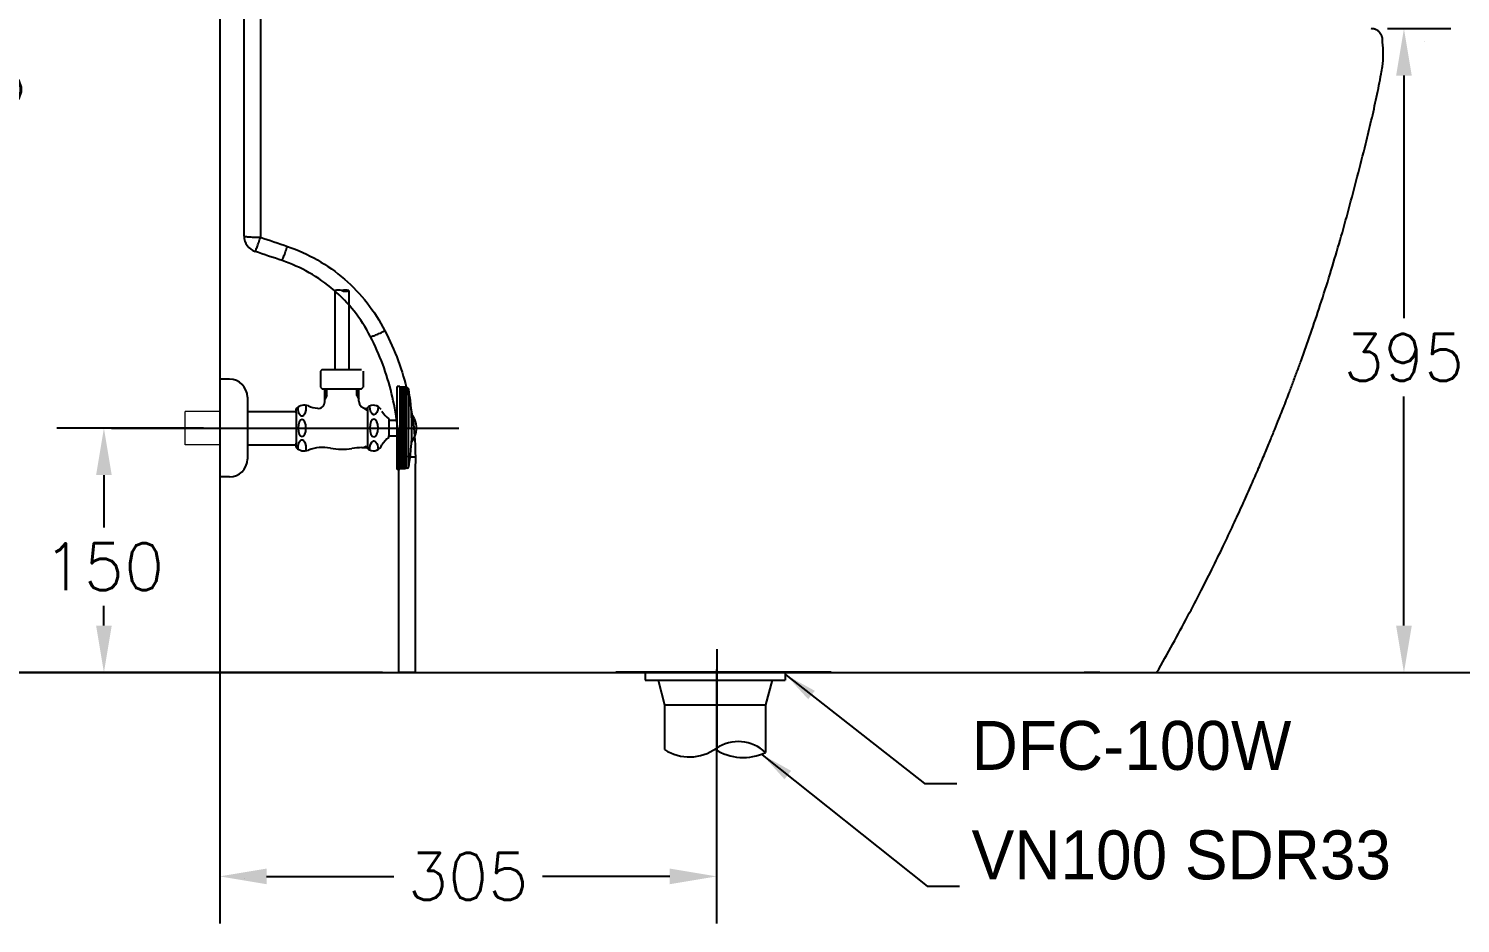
# Model space of a CAD drawing. Extents: x 60782 to 63207, y 58098 to 61529.
# Drawn here: x 61253 to 62131, y 58868 to 59417 of the extents above; entities that cross this region are included whole.
import ezdxf

# ---------------------------------------------------------------- set-up
doc = ezdxf.new("R2010")
doc.units = 0
doc.header["$MEASUREMENT"] = 0
doc.linetypes.add('AM_ISO08W050', pattern=[18, 12, -1.5, 3, -1.5])
doc.layers.get('0').update_dxf_attribs({"linetype": 'CONTINUOUS'})
doc.layers.get('Defpoints').update_dxf_attribs({"linetype": 'CONTINUOUS'})
for name, color, linetype in [('11', 7, 'CONTINUOUS'), ('4', 3, 'CONTINUOUS'), ('Dim', 4, 'CONTINUOUS'), ('MAIN', 7, 'CONTINUOUS')]:
    doc.layers.add(name, color=color, linetype=linetype)
for name, color, linetype, lineweight in [('AM_4', 40, 'CONTINUOUS', 13), ('AM_6', 2, 'CONTINUOUS', 30), ('AM_7', 4, 'AM_ISO08W050', 0)]:
    doc.layers.add(name, color=color, linetype=linetype, lineweight=lineweight)
doc.styles.add('h', font='', dxfattribs={"height": 30})
doc.styles.get("Standard").update_dxf_attribs({"font": 'txt.shx', "bigfont": 'ghs.shx'})
doc.styles.get('h').set_extended_font_data('Haansoft Batang')
doc.dimstyles.new('SERIM', dxfattribs={"dimscale": 10, "dimtxt": 3, "dimasz": 2, "dimexe": 1, "dimexo": 1.5, "dimgap": 1, "dimtad": 1, "dimtoh": 1, "dimdec": 0, "dimdsep": 46, "dimtxsty": 'h', "dimcen": -0.3, "dimclrt": 2, "dimadec": 0, "dimazin": 0, "dimtfac": 1, "dimtdec": 0, "dimtmove": 1, "dimatfit": 3, "dimfxl": 0, "dimtolj": 1, "dimtzin": 0, "dimarcsym": 0})
doc.dimstyles.get("Standard").update_dxf_attribs({"dimtxt": 0.18, "dimasz": 0.18, "dimexe": 0.18, "dimexo": 0.0625, "dimgap": 0.09, "dimtad": 0, "dimtih": 1, "dimtoh": 1, "dimdec": 4, "dimzin": 0, "dimdsep": 46, "dimtxsty": 'Standard', "dimcen": 0.09, "dimadec": 0, "dimazin": 0, "dimtfac": 1, "dimtdec": 4, "dimtofl": 0, "dimtmove": 0, "dimatfit": 0, "dimfxl": 0, "dimtolj": 1, "dimtzin": 0, "dimarcsym": 0})

# ---------------------------------------------------------------- blocks, each defined once
blk = doc.blocks.new('*D7')
at = {"layer": 'Defpoints', "color": 0}
for p in [(61298.72, 59172), (61369.77, 59172), (61369.77, 59022)]:
    blk.add_point(p, dxfattribs=at)
at = {"layer": 'Dim', "color": 0, "lineweight": -2}
for p, q in [((61359.77, 59172), (61269.92, 59172)), ((61298.72, 59143.2), (61298.72, 59111)), ((61298.72, 59050.8), (61298.72, 59063)), ((61359.77, 59022), (61269.92, 59022))]:
    blk.add_line(p, q, dxfattribs=at)
at = {"layer": 'Dim', "color": 0}
for points in [[(61293.92, 59143.2), (61303.52, 59143.2), (61298.72, 59172)], [(61293.92, 59050.8), (61303.52, 59050.8), (61298.72, 59022)]]:
    blk.add_solid(points, dxfattribs=at)
at = {"layer": 'Dim', "color": 0, "insert": (61298.72, 59087), "char_height": 28.8, "attachment_point": 5}
blk.add_mtext('\\A1;150', dxfattribs=at)
blk = doc.blocks.new('*D8')
at = {"layer": 'Defpoints', "color": 0}
for p in [(61369.77, 59034), (61674.77, 59034), (61674.77, 58897)]:
    blk.add_point(p, dxfattribs=at)
at = {"layer": 'Dim', "color": 0, "lineweight": -2}
for p, q in [((61369.77, 59024), (61369.77, 58868.2)), ((61674.77, 59024), (61674.77, 58868.2)), ((61398.57, 58897), (61476.67, 58897)), ((61645.97, 58897), (61567.87, 58897))]:
    blk.add_line(p, q, dxfattribs=at)
at = {"layer": 'Dim', "color": 0}
for points in [[(61398.57, 58901.8), (61398.57, 58892.2), (61369.77, 58897)], [(61645.97, 58901.8), (61645.97, 58892.2), (61674.77, 58897)]]:
    blk.add_solid(points, dxfattribs=at)
at = {"layer": 'Dim', "color": 0, "insert": (61522.27, 58897), "char_height": 28.8, "attachment_point": 5}
blk.add_mtext('\\A1;305', dxfattribs=at)
blk = doc.blocks.new('*D11')
at = {"layer": 'Defpoints', "color": 0}
for p in [(62076.54, 59417), (62076.54, 59022), (62096.6, 59022)]:
    blk.add_point(p, dxfattribs=at)
at = {"layer": 'Dim', "color": 0, "lineweight": -2}
for p, q in [((62086.54, 59417), (62125.4, 59417)), ((62096.6, 59388.2), (62096.6, 59239.35)), ((62096.6, 59050.8), (62096.6, 59191.35)), ((62086.54, 59022), (62125.4, 59022))]:
    blk.add_line(p, q, dxfattribs=at)
at = {"layer": 'Dim', "color": 0}
for points in [[(62091.8, 59388.2), (62101.4, 59388.2), (62096.6, 59417)], [(62091.8, 59050.8), (62101.4, 59050.8), (62096.6, 59022)]]:
    blk.add_solid(points, dxfattribs=at)
at = {"layer": 'Dim', "color": 0, "insert": (62096.6, 59215.35), "char_height": 28.8, "attachment_point": 5}
blk.add_mtext('\\A1;395', dxfattribs=at)
blk = doc.blocks.new('*D12')
at = {"layer": 'Defpoints', "color": 0}
for p in [(61459, 59746.99), (61214.3, 59022), (61479.77, 59022)]:
    blk.add_point(p, dxfattribs=at)
at = {"layer": 'Dim', "color": 0, "lineweight": -2}
for p, q in [((61449, 59746.99), (61185.5, 59746.99)), ((61214.3, 59718.19), (61214.3, 59408.49)), ((61214.3, 59050.8), (61214.3, 59360.49)), ((61469.77, 59022), (61185.5, 59022))]:
    blk.add_line(p, q, dxfattribs=at)
at = {"layer": 'Dim', "color": 0}
for points in [[(61209.5, 59718.19), (61219.1, 59718.19), (61214.3, 59746.99)], [(61209.5, 59050.8), (61219.1, 59050.8), (61214.3, 59022)]]:
    blk.add_solid(points, dxfattribs=at)
at = {"layer": 'Dim', "color": 0, "insert": (61214.3, 59384.49), "char_height": 28.8, "attachment_point": 5}
blk.add_mtext('\\A1;725', dxfattribs=at)

msp = doc.modelspace()

# ---------------------------------------------------------------- linework, layer by layer
at = {"color": 0, "linetype": 'ByBlock', "lineweight": -3, "ltscale": 20}
msp.add_line((61303.42, 59172), (61516.5, 59172), dxfattribs=at)
at = {"color": 0, "linetype": 'ByBlock', "lineweight": -3}
msp.add_open_spline([(61416.77, 59182.12), (61416.74, 59182.23), (61416.72, 59182.33), (61416.72, 59182.44)], degree=3, dxfattribs=at)
at = {"layer": '11', "color": 7}
msp.add_arc((61394.77, 59289.8), 10, 179.99974, 251.36096, dxfattribs=at)
for points, knots in [([(61384.77, 59289.8), (61384.77, 59306.45), (61384.77, 59323.12), (61384.77, 59356.46), (61384.77, 59373.14), (61384.77, 59423.17), (61384.77, 59456.52), (61384.77, 59556.59), (61384.77, 59623.29), (61384.77, 59693)], [0, 0, 0, 0, 0.125, 0.125, 0.25, 0.25, 0.5, 0.5, 1, 1, 1, 1]), ([(61394.72, 59693.01), (61394.69, 59623.18), (61394.69, 59556.34), (61394.73, 59456.1), (61394.75, 59422.68), (61394.79, 59372.56), (61394.81, 59355.86), (61394.83, 59322.46), (61394.84, 59305.76), (61394.84, 59289.07)], [0, 0, 0, 0, 0.5, 0.5, 0.75, 0.75, 0.875, 0.875, 1, 1, 1, 1]), ([(61944.83, 59022), (61948.18, 59027.85), (61954.61, 59039.26), (61963.69, 59056.03), (61971.98, 59071.9), (61979.51, 59086.85), (61986.33, 59100.85), (61992.48, 59113.88), (61998, 59125.92), (62002.92, 59136.95), (62007.26, 59146.96), (62011.07, 59155.94), (62014.36, 59163.87), (62017.24, 59170.96), (62019.7, 59177.1), (62021.72, 59182.2), (62023.04, 59185.59), (62023.82, 59187.6), (62024.21, 59188.6), (62024.48, 59189.32), (62024.75, 59190.03), (62025.25, 59191.32), (62026.1, 59193.54), (62027.24, 59196.53), (62028.47, 59199.82), (62029.72, 59203.15), (62030.96, 59206.51), (62032.21, 59209.9), (62034.16, 59215.27), (62036.8, 59222.65), (62041.02, 59234.78), (62046.17, 59250.19), (62051.98, 59268.6), (62057.55, 59287.5), (62062.85, 59306.58), (62068.06, 59326.32), (62072.68, 59344.38), (62076.65, 59360.66), (62079.83, 59374.93), (62082.11, 59386), (62083.15, 59392.3), (62083.39, 59393.81)], [0, 0, 0, 0, 0.050754, 0.098594, 0.143516, 0.185515, 0.224589, 0.260738, 0.293962, 0.324262, 0.35164, 0.376099, 0.397644, 0.416277, 0.43369, 0.44745, 0.457557, 0.461053, 0.463738, 0.465609, 0.466867, 0.469404, 0.476044, 0.484728, 0.493534, 0.502456, 0.511486, 0.520541, 0.529599, 0.554519, 0.579486, 0.62634, 0.676776, 0.724779, 0.774627, 0.825818, 0.878445, 0.914942, 0.951954, 0.988491, 1, 1, 1, 1]), ([(61411.32, 59283.47), (61417.79, 59281.27), (61423.93, 59278.48), (61435.6, 59271.79), (61441.19, 59267.83), (61451.42, 59258.97), (61456.05, 59254.1), (61464.37, 59243.52), (61468.07, 59237.77), (61471.17, 59231.73)], [0, 0, 0, 0, 0.25, 0.25, 0.5, 0.5, 0.75, 0.75, 1, 1, 1, 1]), ([(61462.2, 59228.28), (61459.39, 59233.72), (61456.04, 59238.89), (61448.5, 59248.4), (61444.31, 59252.78), (61435.04, 59260.74), (61430, 59264.29), (61419.44, 59270.29), (61413.89, 59272.79), (61408.05, 59274.76)], [0, 0, 0, 0, 0.25, 0.25, 0.5, 0.5, 0.75, 0.75, 1, 1, 1, 1]), ([(61479.77, 59156.1), (61479.77, 59168.63), (61478.25, 59181.19), (61472.36, 59205.37), (61468.02, 59217.04), (61462.2, 59228.28)], [0, 0, 0, 0, 0.5, 0.5, 1, 1, 1, 1]), ([(61471.17, 59231.73), (61477.36, 59219.69), (61481.98, 59207.18), (61488.24, 59181.28), (61489.85, 59167.83), (61489.85, 59154.41)], [0, 0, 0, 0, 0.5, 0.5, 1, 1, 1, 1]), ([(61479.77, 59022), (61479.77, 59044.11), (61479.77, 59066.33), (61479.77, 59111.04), (61479.77, 59133.51), (61479.77, 59156.1)], [0, 0, 0, 0, 0.5, 0.5, 1, 1, 1, 1]), ([(61489.76, 59022), (61487.07, 59022), (61484.46, 59022), (61480.81, 59022), (61479.77, 59022), (61479.77, 59022)], [0, 0, 0, 0, 0.5, 0.5, 1, 1, 1, 1]), ([(61489.76, 59022), (61498.81, 59022), (61518.87, 59022), (61549.91, 59022), (61583.13, 59022), (61615.89, 59022), (61649.11, 59022), (61681.87, 59022), (61714.87, 59022), (61747.66, 59022), (61780.53, 59022), (61813.09, 59022), (61844.46, 59022), (61874.86, 59022), (61903.93, 59022), (61926.86, 59022), (61941.47, 59022), (61944.82, 59022), (61944.83, 59022), (61944.83, 59022)], [0, 0, 0, 0, 0.0519, 0.115106, 0.178312, 0.241518, 0.304724, 0.36793, 0.431136, 0.494341, 0.557547, 0.620753, 0.683959, 0.747165, 0.810371, 0.873577, 0.936783, 0.999989, 1, 1, 1, 1]), ([(61494.77, 59022), (61515.43, 59022), (61536.09, 59022), (61577.37, 59022), (61597.99, 59022), (61639.22, 59022), (61659.82, 59022), (61690.69, 59022), (61700.98, 59022), (61721.55, 59022), (61731.83, 59022), (61752.37, 59022), (61762.65, 59022), (61783.1, 59022), (61793.3, 59022), (61813.35, 59022), (61823.19, 59022), (61842.51, 59022), (61851.98, 59022), (61870.63, 59022), (61879.93, 59022), (61892.5, 59022), (61896.45, 59022), (61901.85, 59022), (61903.51, 59022), (61905.09, 59022)], [0, 0, 0, 0, 0.145587, 0.145587, 0.291174, 0.291174, 0.436761, 0.436761, 0.509554, 0.509554, 0.582348, 0.582348, 0.655141, 0.655141, 0.727934, 0.727934, 0.800728, 0.800728, 0.873521, 0.873521, 0.946315, 0.946315, 0.982712, 0.982712, 1, 1, 1, 1]), ([(61910.04, 59022), (61908.71, 59022), (61907.32, 59022), (61904.11, 59022), (61902.25, 59022), (61900.31, 59022)], [0, 0, 0, 0, 0.45112, 0.45112, 1, 1, 1, 1])]:
    msp.add_open_spline(points, degree=3, knots=knots, dxfattribs=at)
for points, weights, knots in [([(62083.44, 59408.8), (62083.54, 59409.4), (62083.54, 59410), (62083.54, 59417), (62076.54, 59417)], [0.939156200585, 0.965518748088, 1, 0.707110716898, 0.999992128683], [4.527465, 4.527465, 4.527465, 4.712389, 4.712389, 6.283164, 6.283164, 6.283164]), ([(61384.77, 59289.8), (61384.77, 59289.07), (61394.77, 59289.07), (61394.8, 59289.07), (61394.84, 59289.07)], [0.999999936273, 0.70710681305, 1, 0.998484736131, 0.996985150498], [3.141593, 3.141593, 3.141593, 4.712389, 4.712389, 4.720515, 4.720515, 4.720515]), ([(61479.77, 59156.1), (61479.77, 59154.41), (61489.77, 59154.41), (61489.81, 59154.41), (61489.85, 59154.41)], [1, 0.707106781187, 1, 0.998412563888, 0.996842335093], [0, 0, 0, 1.570796, 1.570796, 1.57931, 1.57931, 1.57931])]:
    msp.add_rational_spline(points, weights, degree=2, knots=knots, dxfattribs=at)
for points, weights in [([(61391.57, 59280.32), (61391.84, 59280.23), (61394.84, 59289.07)], [1, 0.720585084589, 0.974283877104]), ([(61408.05, 59274.76), (61408.33, 59274.67), (61411.32, 59283.47)], [1, 0.721469360934, 0.972683433698]), ([(61462.2, 59228.28), (61462.67, 59227.38), (61471.17, 59231.73)], [1, 0.716318000947, 0.982156929095])]:
    msp.add_rational_spline(points, weights, degree=2, dxfattribs=at)
for points in [[(61394.84, 59289.07), (61400.33, 59287.21), (61405.83, 59285.34), (61411.32, 59283.47)], [(61408.05, 59274.76), (61402.56, 59276.61), (61397.06, 59278.47), (61391.57, 59280.32)], [(61489.85, 59154.41), (61489.83, 59109.83), (61489.8, 59065.64), (61489.76, 59022)], [(61489.62, 59022), (61491.25, 59022), (61493, 59022), (61494.77, 59022)]]:
    msp.add_open_spline(points, degree=3, dxfattribs=at)
at = {"layer": '4', "color": 0, "linetype": 'ByBlock', "lineweight": -3}
for p, q in [((61440.42, 59256.3), (61440.42, 59208)), ((61449.12, 59256.3), (61449.12, 59208)), ((61432.64, 59208), (61431.64, 59207)), ((61431.64, 59207), (61431.64, 59197)), ((61432.64, 59208), (61438.42, 59208)), ((61438.42, 59208), (61456.9, 59208)), ((61457.9, 59207), (61457.9, 59197)), ((61386.77, 59191), (61386.77, 59153)), ((61431.64, 59197), (61432.64, 59196)), ((61432.64, 59196), (61456.9, 59196)), ((61434.27, 59188.09), (61434.27, 59196)), ((61434.27, 59192), (61435.52, 59192)), ((61435.52, 59192), (61434.27, 59189.83)), ((61435.52, 59192), (61435.52, 59196)), ((61454.02, 59192), (61454.02, 59196)), ((61454.02, 59192), (61455.27, 59192)), ((61454.02, 59192), (61455.27, 59189.83)), ((61455.27, 59188.5), (61455.27, 59196)), ((61456.9, 59196), (61457.9, 59197)), ((61480.27, 59197.5), (61478.77, 59197.5)), ((61478.77, 59196.5), (61478.77, 59197.5)), ((61478.77, 59172), (61478.77, 59196.5)), ((61480.27, 59197.3), (61480.27, 59197.5)), ((61480.27, 59197.3), (61480.27, 59172)), ((61483.77, 59196.59), (61480.27, 59196.59)), ((61483.77, 59195.59), (61480.27, 59195.59)), ((61483.77, 59194.59), (61480.27, 59194.59)), ((61483.77, 59193.59), (61480.27, 59193.59)), ((61483.77, 59192.59), (61480.27, 59192.59)), ((61483.77, 59191.59), (61480.27, 59191.59)), ((61483.77, 59197), (61480.57, 59197)), ((61484.27, 59196.5), (61483.77, 59197)), ((61483.77, 59197), (61483.77, 59172)), ((61485.09, 59196.5), (61484.27, 59196.5)), ((61484.27, 59196.5), (61484.27, 59172)), ((61485.69, 59196), (61485.69, 59172)), ((61386.77, 59182.25), (61416.77, 59182.25)), ((61416.77, 59181.25), (61416.77, 59184)), ((61459.77, 59183.25), (61458.47, 59184.19)), ((61459.77, 59184), (61460.68, 59184)), ((61459.77, 59183.25), (61459.77, 59184)), ((61459.77, 59183.25), (61460.68, 59183.25)), ((61460.68, 59184), (61460.68, 59184.72)), ((61460.68, 59160), (61460.68, 59184)), ((61483.77, 59190.59), (61480.27, 59190.59)), ((61483.77, 59189.59), (61480.27, 59189.59)), ((61483.77, 59188.59), (61480.27, 59188.59)), ((61483.77, 59187.59), (61480.27, 59187.59)), ((61483.77, 59186.59), (61480.27, 59186.59)), ((61483.77, 59185.59), (61480.27, 59185.59)), ((61483.77, 59184.59), (61480.27, 59184.59)), ((61483.77, 59183.59), (61480.27, 59183.59)), ((61483.77, 59182.59), (61480.27, 59182.59)), ((61416.77, 59181.25), (61416.77, 59162.75)), ((61473.68, 59177.73), (61473.68, 59176.75)), ((61473.68, 59176.75), (61473.68, 59167.25)), ((61473.68, 59176.75), (61478.77, 59176.75)), ((61483.77, 59181.59), (61480.27, 59181.59)), ((61483.77, 59180.59), (61480.27, 59180.59)), ((61483.77, 59179.59), (61480.27, 59179.59)), ((61483.77, 59178.59), (61480.27, 59178.59)), ((61483.77, 59177.59), (61480.27, 59177.59)), ((61483.77, 59176.59), (61480.27, 59176.59)), ((61483.77, 59175.59), (61480.27, 59175.59)), ((61483.77, 59174.59), (61480.27, 59174.59)), ((61483.77, 59173.59), (61480.27, 59173.59)), ((61473.68, 59167.25), (61478.77, 59167.25)), ((61473.68, 59166.27), (61473.68, 59167.25)), ((61478.77, 59146.5), (61478.77, 59172)), ((61483.77, 59172.59), (61480.27, 59172.59)), ((61480.27, 59146.7), (61480.27, 59172)), ((61483.77, 59171.41), (61480.27, 59171.41)), ((61483.77, 59170.41), (61480.27, 59170.41)), ((61483.77, 59169.41), (61480.27, 59169.41)), ((61483.77, 59168.41), (61480.27, 59168.41)), ((61483.77, 59167.41), (61480.27, 59167.41)), ((61483.77, 59166.41), (61480.27, 59166.41)), ((61483.77, 59165.41), (61480.27, 59165.41)), ((61483.77, 59164.41), (61480.27, 59164.41)), ((61483.77, 59147), (61483.77, 59172)), ((61484.27, 59147.5), (61484.27, 59172)), ((61485.69, 59148), (61485.69, 59172)), ((61386.77, 59161.75), (61416.77, 59161.75)), ((61416.77, 59160), (61416.77, 59162.75)), ((61416.77, 59161.75), (61416.77, 59161.57)), ((61416.77, 59160), (61416.77, 59161.57)), ((61457.06, 59160), (61460.68, 59160)), ((61459.77, 59160.75), (61458.47, 59160)), ((61459.77, 59160.75), (61460.68, 59160.75)), ((61459.77, 59160), (61459.77, 59160.75)), ((61460.68, 59159.28), (61460.68, 59160)), ((61468.8, 59160.68), (61469.35, 59161.64)), ((61483.77, 59163.41), (61480.27, 59163.41)), ((61483.77, 59162.41), (61480.27, 59162.41)), ((61483.77, 59161.41), (61480.27, 59161.41)), ((61483.77, 59160.41), (61480.27, 59160.41)), ((61483.77, 59159.41), (61480.27, 59159.41)), ((61483.77, 59158.41), (61480.27, 59158.41)), ((61483.77, 59157.41), (61480.27, 59157.41)), ((61483.77, 59156.41), (61480.27, 59156.41)), ((61483.77, 59155.41), (61480.27, 59155.41)), ((61483.77, 59154.41), (61480.27, 59154.41)), ((61483.77, 59153.41), (61480.27, 59153.41)), ((61483.77, 59152.41), (61480.27, 59152.41)), ((61483.77, 59151.41), (61480.27, 59151.41)), ((61483.77, 59150.41), (61480.27, 59150.41)), ((61483.77, 59149.41), (61480.27, 59149.41)), ((61483.77, 59148.41), (61480.27, 59148.41)), ((61483.77, 59147.41), (61480.27, 59147.41)), ((61483.77, 59147), (61480.57, 59147)), ((61484.27, 59147.5), (61483.77, 59147)), ((61485.09, 59147.5), (61484.27, 59147.5)), ((61480.27, 59146.5), (61478.77, 59146.5)), ((61480.27, 59146.5), (61480.27, 59146.7))]:
    msp.add_line(p, q, dxfattribs=at)
for centre, radius, start, end in [((61375.77, 59191), 11, 0, 90), ((61480.57, 59197.3), 0.3, 180, 270), ((61485.09, 59195.8), 0.7, 9.49341, 90), ((61342.77, 59172), 145, 1.94314, 9.49341), ((61421.68, 59179.01), 7, 69.03386, 134.51294), ((61433.07, 59208.73), 24.83, 249.03386, 262.28832), ((61430.27, 59188.09), 4, 262.28832, 0), ((61459.77, 59188.5), 4.5, 180, 270), ((61464.16, 59180.64), 5.36, 30, 130.43057), ((61481.47, 59189.36), 14, 210, 236.19018), ((61342.77, 59172), 145, 350.50659, 1.94314), ((61476.52, 59171.95), 14, 0.24727, 38.21407), ((61481.47, 59154.64), 14, 123.80982, 150), ((61476.52, 59172.08), 14, 321.78593, 359.75273), ((61421.68, 59164.99), 7, 225.5, 290.96614), ((61433.07, 59135.27), 24.83, 79.26272, 110.96614), ((61444.77, 59197), 38, 259.26273, 279.30483), ((61457.06, 59122), 38, 90, 99.30482), ((61464.16, 59163.36), 5.36, 229.56943, 330), ((61375.77, 59153), 11, 270, 0), ((61480.57, 59146.7), 0.3, 90, 180), ((61485.09, 59148.2), 0.7, 270, 350.50659)]:
    msp.add_arc(centre, radius, start, end, dxfattribs=at)
at = {"layer": '4', "color": 0, "linetype": 'ByBlock', "lineweight": -3, "extrusion": (0, 0, -1)}
for centre, major_axis, ratio, start_param, end_param in [((61420.33, 59184.5), (0, -5.22), 0.46009, 4.433611, 7.934688), ((61464.45, 59185.59), (0, -5.4), 0.478204, 4.79078, 7.834251), ((61420.33, 59159.59), (0, -5.22), 0.46009, 1.472186, 5.009627), ((61464.45, 59158.68), (0, -5.4), 0.478204, 1.540108, 4.68362)]:
    msp.add_ellipse(centre, major_axis=major_axis, ratio=ratio, start_param=start_param, end_param=end_param, dxfattribs=at)
for centre, major_axis, ratio in [((61420.33, 59172), (0, -5.22), 0.46009), ((61464.45, 59172), (0, -5.4), 0.478204)]:
    msp.add_ellipse(centre, major_axis=major_axis, ratio=ratio, dxfattribs=at)
at = {"layer": 'AM_4', "color": 0}
for p, q in [((61369.69, 59182.25), (61348.57, 59182.25)), ((61348.57, 59161.75), (61348.57, 59182.25)), ((61369.69, 59161.75), (61348.57, 59161.75)), ((61745, 59022.48), (61613, 59022.48))]:
    msp.add_line(p, q, dxfattribs=at)
at = {"layer": 'AM_4', "color": 0, "linetype": 'ByBlock', "lineweight": -3}
for centre, radius, start, end in [((61442.6, 59249.63), 7.01, 71.93325, 108.06675), ((61446.95, 59249.63), 7.02, 71.94621, 108.05379), ((61446.95, 59262.52), 6.59, 250.73044, 289.26956)]:
    msp.add_arc(centre, radius, start, end, dxfattribs=at)
at = {"layer": 'AM_7', "color": 0}
msp.add_line((61338, 59172), (61467.69, 59172), dxfattribs=at)
at = {"layer": 'AM_7', "color": 0, "linetype": 'ByBlock', "lineweight": -3}
msp.add_line((61338.08, 59172), (61467.77, 59172), dxfattribs=at)
at = {"layer": 'Dim', "color": 0}
for p, q in [((61369.77, 60818.61), (61369.77, 58896)), ((62109, 59408.85), (62109, 59408.85)), ((61384.77, 59296), (61384.77, 59296)), ((61675, 58974.34), (61675, 59036.34)), ((61209, 59022), (62176.62, 59022)), ((61384.77, 58896), (61384.77, 58896)), ((61384.77, 58896), (61384.77, 58896)), ((61384.77, 58896), (61384.77, 58896)), ((61384.77, 58896), (61384.77, 58896))]:
    msp.add_line(p, q, dxfattribs=at)
at = {"layer": 'Dim', "color": 0, "linetype": 'ByBlock', "lineweight": -3}
for p, q in [((61375.77, 59202), (61369.77, 59202)), ((61375.77, 59142), (61369.77, 59142))]:
    msp.add_line(p, q, dxfattribs=at)
at = {"layer": 'Dim', "color": 0}
msp.add_arc((62026.5, 59401.49), 57.41, 352.31143, 7.31542, dxfattribs=at)
at = {"layer": 'MAIN', "color": 7}
for p, q in [((61630.82, 59022.27), (61630.82, 59017.27)), ((61630.82, 59017.27), (61716.82, 59017.27)), ((61638.82, 59017.27), (61642.82, 59002.27)), ((61708.82, 59017.27), (61704.82, 59002.27)), ((61716.82, 59022.27), (61716.82, 59017.27)), ((61642.82, 59002.27), (61704.82, 59002.27)), ((61642.82, 59002.27), (61642.82, 58974.76)), ((61704.82, 59002.27), (61704.82, 58972.98))]:
    msp.add_line(p, q, dxfattribs=at)
for centre, radius, start, end in [((61658.08, 58998.4), 28.14, 237.14755, 305.62875), ((61691.2, 59002.04), 32.09, 237.19027, 295.10181), ((61688.06, 58955.3), 24.37, 46.53795, 123.88218)]:
    msp.add_arc(centre, radius, start, end, dxfattribs=at)

# ---------------------------------------------------------------- texts
at = {"layer": 'AM_6', "color": 0, "char_height": 30, "attachment_point": 4}
for s, insert in [('{\\fGulim|b0|i0|c129|p50;DFC-100W}', (61831.26, 58977.14)), ('{\\fGulim|b0|i0|c129|p50;VN100 SDR33}', (61831.26, 58909.99))]:
    msp.add_mtext(s, dxfattribs=dict(at, insert=insert))

# ---------------------------------------------------------------- dimensions: what is measured, and where the dimension line sits
at = {"layer": 'Dim', "color": 0}
for base, p1, p2, picture, middle in [((61214.3, 59022), (61459, 59746.99), (61479.77, 59022), '*D12', (61214.3, 59384.49)), ((62096.6, 59022), (62076.54, 59417), (62076.54, 59022), '*D11', (62096.6, 59215.35)), ((61298.72, 59172), (61369.77, 59022), (61369.77, 59172), '*D7', (61298.72, 59087))]:
    dim = msp.add_linear_dim(base=base, p1=p1, p2=p2, angle=90, dimstyle='Standard', override={"dimscale": 160, "dimgap": 0.06, "dimdec": 0, "dimatfit": 3}, dxfattribs=at)
    dim.commit()
    dim.dimension.update_dxf_attribs({"geometry": picture, "text_midpoint": middle, "dimtype": 160})
dim = msp.add_linear_dim(base=(61674.77, 58897), p1=(61369.77, 59034), p2=(61674.77, 59034), dimstyle='Standard', override={"dimscale": 160, "dimgap": 0.06, "dimdec": 0, "dimatfit": 3}, dxfattribs=at)
dim.commit()
dim.dimension.update_dxf_attribs({"geometry": '*D8', "text_midpoint": (61522.27, 58897)})

# ---------------------------------------------------------------- leaders
for points in [[(61717.26, 59020.6), (61802.26, 58953.95), (61822.26, 58953.95)], [(61702.81, 58971.64), (61803.9, 58891), (61823.9, 58891)]]:
    msp.add_leader(points, dimstyle='SERIM', override={"dimse1": 1}, dxfattribs=at)

doc.saveas('drawing.dxf')
